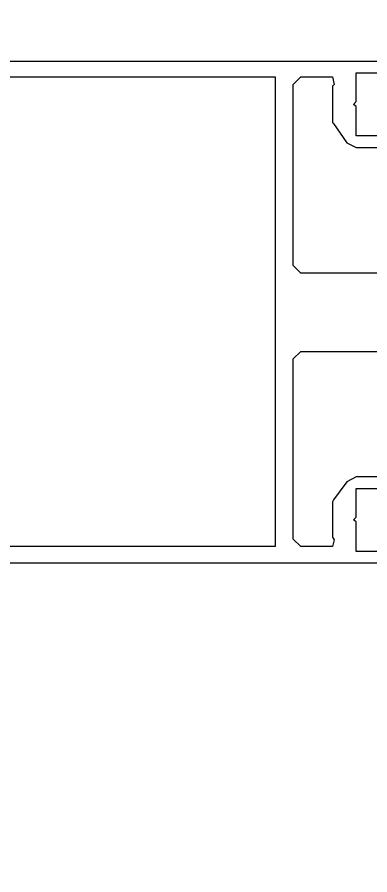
# Model space of a CAD drawing. Header units: millimetres. Extents: x 0 to 168960, y -92093 to 443706.
# Drawn here: x 31067.8 to 31112.9, y 111061.7 to 111171.1 of the extents above; entities that cross this region are included whole.
import ezdxf
from ezdxf.enums import TextEntityAlignment as Align

# ---------------------------------------------------------------- set-up
doc = ezdxf.new("R2018")
doc.units = ezdxf.units.MM
for name, color, linetype, lineweight in [('_0', 7, 'Continuous', 15), ('АР_Названия помещений', 124, 'Continuous', 5), ('АР_Номер помещения', 1, 'Continuous', 25), ('АР_Помещения_площадь', 19, 'Continuous', 9), ('Основная ГКЛ', 250, 'Continuous', 9)]:
    doc.layers.add(name, color=color, linetype=linetype, lineweight=lineweight)
doc.styles.add('ISOCPEUR', font='isocpeur.ttf', dxfattribs={"height": 174.9999999999999})
doc.styles.get("Standard").update_dxf_attribs({"font": 'arial.ttf'})

# ---------------------------------------------------------------- blocks, each defined once
blk = doc.blocks.new('*U291')
at = {"color": 8, "style": 'ISOCPEUR', "width": 0.7, "flags": 1}
blk.add_attdef('КАТЕГОРИЯ', (-499.1655280450395, -2092.186355050572), '', height=250, dxfattribs=at)
at = {"layer": 'АР_Номер помещения', "color": 8, "style": 'ISOCPEUR', "width": 0.7}
blk.add_attdef('НОМЕР_ПОМЕЩЕНИЯ', text='', height=300, dxfattribs=at).set_placement((-12939.95741051767, 2669.743314099231), align=Align.MIDDLE_CENTER)
at = {"layer": 'АР_Помещения_площадь', "color": 8, "style": 'ISOCPEUR', "width": 0.7}
blk.add_attdef('ПЛОЩАДЬ_ПОМЕЩЕНИЯ', text='', height=200, dxfattribs=at).set_placement((-4655.071252544483, 1558.158826242214), align=Align.MIDDLE_RIGHT)
at = {"layer": 'АР_Помещения_площадь', "color": 8, "lineweight": 30, "width": 0.7, "flags": 104}
blk.add_attdef('ИМЯ_ПОМЕЩЕНИЯ', text='', height=100, dxfattribs=at).set_placement((157.6277002443094, 1217.141369806137), align=Align.MIDDLE_CENTER)
blk = doc.blocks.new('*U289')
at = {"color": 8, "style": 'ISOCPEUR', "width": 0.7, "flags": 1}
blk.add_attdef('КАТЕГОРИЯ', (-499.1655280450395, -2092.186355050572), '', height=250, dxfattribs=at)
at = {"layer": 'АР_Номер помещения', "color": 8, "style": 'ISOCPEUR', "width": 0.7}
blk.add_attdef('НОМЕР_ПОМЕЩЕНИЯ', text='', height=300, dxfattribs=at).set_placement((-19098.69193011436, 1732.73114889554), align=Align.MIDDLE_CENTER)
at = {"layer": 'АР_Помещения_площадь', "color": 8, "lineweight": 30, "width": 0.7, "flags": 104}
blk.add_attdef('ИМЯ_ПОМЕЩЕНИЯ', text='', height=100, dxfattribs=at).set_placement((157.6277002443094, 1217.141369806137), align=Align.MIDDLE_CENTER)
at = {"layer": 'АР_Помещения_площадь', "color": 8, "style": 'ISOCPEUR', "width": 0.7}
blk.add_attdef('ПЛОЩАДЬ_ПОМЕЩЕНИЯ', text='', height=200, dxfattribs=at).set_placement((-16823.80577213826, 938.1588262422138), align=Align.MIDDLE_RIGHT)
blk = doc.blocks.new('*U417')
at = {"layer": 'Основная ГКЛ', "color": 8, "ltscale": 5}
blk.add_line((-10, 0), (-10, -100), dxfattribs=at)
blk = doc.blocks.new('*U419')
at = {"color": 8, "lineweight": 0, "ltscale": 100, "transparency": 33554687}
for points in [[(397.1237600722722, -0.9755110593606211), (397.1237600722722, -99.97650814589642)], [(398.5867694256501, -99.00110656403476), (398.5867694256501, -94.00230523449781), (402.3663962940824, -94.00230523449781), (402.6102311863121, -93.63655289615335), (402.9759835246275, -94.00230523449781), (406.6336929469159, -94.00230523449781), (406.6336929469159, -99.00110656403476)], [(408.0967643132223, -99.97650814589642), (408.0967643132223, -94.00230523449781), (407.4871150696906, -92.78306876040651), (405.1706215806095, -91.07616250185592), (404.9267866883799, -90.9542450557411), (400.4156551432586, -90.9542450557411), (400.0498407920147, -91.19807994797074), (399.1964186691818, -90.9542450557411), (399.1964186691818, -86.93078329512272), (400.1718202510289, -85.95544372620415), (423.1436258215014, -85.95544372620415), (424.1190274034067, -86.93078329512272), (424.1190274034067, -116.6798183930578)], [(434.1166300624515, -116.6798183930578), (434.1166300624515, -86.93078329512272), (435.0920316442986, -85.95544372620415), (458.1857546609151, -85.95544372620415), (459.1611562427622, -86.93078329512272), (459.1611562427622, -90.9542450557411), (458.1857546609151, -91.19807994797074), (457.9419197686854, -90.9542450557411), (453.3088707774784, -90.9542450557411), (453.1869533313927, -91.07616250185592), (450.7485423961095, -92.78306876040651), (450.1388931526359, -94.00230523449781), (450.1388931526359, -99.97650814589642)], [(451.6019645189423, -99.00110656403476), (451.6019645189423, -94.00230523449781), (455.3815913873165, -94.00230523449781), (455.6254262795462, -93.63655289615335), (455.9911786179197, -94.00230523449781), (459.6488260272214, -94.00230523449781), (459.6488260272214, -99.00110656403476)], [(461.1118973935278, -99.97650814589642), (461.1118973935278, -0.9755110593606211)]]:
    blk.add_lwpolyline(points, dxfattribs=at)
blk.add_lwpolyline([(399.1964186691818, -4.023571238117335), (459.1611562427622, -4.023571238117335), (459.1611562427622, -83.63888822413637), (399.1964186691818, -83.63888822413637)], close=True, dxfattribs=at)
blk = doc.blocks.new('*U266')
at = {"color": 8, "style": 'ISOCPEUR', "width": 0.7, "flags": 1}
blk.add_attdef('КАТЕГОРИЯ', (-499.1655280450395, -2092.186355050572), '', height=250, dxfattribs=at)
at = {"layer": 'АР_Номер помещения', "color": 8, "style": 'ISOCPEUR', "width": 0.7}
blk.add_attdef('НОМЕР_ПОМЕЩЕНИЯ', text='', height=300, dxfattribs=at).set_placement((-20638.74293037486, 1708.778495945087), align=Align.MIDDLE_CENTER)
at = {"layer": 'АР_Помещения_площадь', "color": 8, "lineweight": 30, "width": 0.7, "flags": 104}
blk.add_attdef('ИМЯ_ПОМЕЩЕНИЯ', text='', height=100, dxfattribs=at).set_placement((157.6277002443094, 1217.141369806137), align=Align.MIDDLE_CENTER)
at = {"layer": 'АР_Помещения_площадь', "color": 8, "style": 'ISOCPEUR', "width": 0.7}
blk.add_attdef('ПЛОЩАДЬ_ПОМЕЩЕНИЯ', text='', height=200, dxfattribs=at).set_placement((-11185.60745293347, -2360.518803188244), align=Align.MIDDLE_RIGHT)
blk = doc.blocks.new('*U276')
at = {"color": 8, "style": 'ISOCPEUR', "width": 0.7, "flags": 1}
blk.add_attdef('КАТЕГОРИЯ', (-499.1655280450395, -2092.186355050572), '', height=250, dxfattribs=at)
at = {"layer": 'АР_Номер помещения', "color": 8, "style": 'ISOCPEUR', "width": 0.7}
blk.add_attdef('НОМЕР_ПОМЕЩЕНИЯ', text='', height=300, dxfattribs=at).set_placement((-21636.16168307585, 2825.279725152441), align=Align.MIDDLE_CENTER)
at = {"layer": 'АР_Помещения_площадь', "color": 8, "style": 'ISOCPEUR', "width": 0.7}
blk.add_attdef('ПЛОЩАДЬ_ПОМЕЩЕНИЯ', text='', height=200, dxfattribs=at).set_placement((-21058.55329379328, 2318.693111775092), align=Align.MIDDLE_RIGHT)
at = {"layer": 'АР_Помещения_площадь', "color": 8, "lineweight": 30, "width": 0.7, "flags": 104}
blk.add_attdef('ИМЯ_ПОМЕЩЕНИЯ', text='', height=100, dxfattribs=at).set_placement((157.6277002443094, 1217.141369806137), align=Align.MIDDLE_CENTER)
blk = doc.blocks.new('*U277')
at = {"color": 8, "style": 'ISOCPEUR', "width": 0.7, "flags": 1}
blk.add_attdef('КАТЕГОРИЯ', (-499.1655280450395, -2092.186355050572), '', height=250, dxfattribs=at)
at = {"layer": 'АР_Номер помещения', "color": 8, "style": 'ISOCPEUR', "width": 0.7}
blk.add_attdef('НОМЕР_ПОМЕЩЕНИЯ', text='', height=300, dxfattribs=at).set_placement((-20320.12061826884, 1345.895347287742), align=Align.MIDDLE_CENTER)
at = {"layer": 'АР_Помещения_площадь', "color": 8, "style": 'ISOCPEUR', "width": 0.7}
blk.add_attdef('ПЛОЩАДЬ_ПОМЕЩЕНИЯ', text='', height=200, dxfattribs=at).set_placement((-20175.50514373665, 5217.060072701321), align=Align.MIDDLE_RIGHT)
at = {"layer": 'АР_Помещения_площадь', "color": 8, "lineweight": 30, "width": 0.7, "flags": 104}
blk.add_attdef('ИМЯ_ПОМЕЩЕНИЯ', text='', height=100, dxfattribs=at).set_placement((157.6277002443094, 1217.141369806137), align=Align.MIDDLE_CENTER)
blk = doc.blocks.new('*U278')
at = {"color": 8, "style": 'ISOCPEUR', "width": 0.7, "flags": 1}
blk.add_attdef('КАТЕГОРИЯ', (-499.1655280450395, -2092.186355050572), '', height=250, dxfattribs=at)
at = {"layer": 'АР_Номер помещения', "color": 8, "style": 'ISOCPEUR', "width": 0.7}
blk.add_attdef('НОМЕР_ПОМЕЩЕНИЯ', text='', height=300, dxfattribs=at).set_placement((-20312.9678235531, 7008.414105824379), align=Align.MIDDLE_CENTER)
at = {"layer": 'АР_Помещения_площадь', "color": 8, "style": 'ISOCPEUR', "width": 0.7}
blk.add_attdef('ПЛОЩАДЬ_ПОМЕЩЕНИЯ', text='', height=200, dxfattribs=at).set_placement((-21305.28123428075, 8021.418026879312), align=Align.MIDDLE_RIGHT)
at = {"layer": 'АР_Помещения_площадь', "color": 8, "lineweight": 30, "width": 0.7, "flags": 104}
blk.add_attdef('ИМЯ_ПОМЕЩЕНИЯ', text='', height=100, dxfattribs=at).set_placement((157.6277002443094, 1217.141369806137), align=Align.MIDDLE_CENTER)
blk = doc.blocks.new('*U376')
at = {"color": 8, "style": 'ISOCPEUR', "width": 0.7, "flags": 1}
blk.add_attdef('КАТЕГОРИЯ', (-499.1655280450395, -2092.186355050572), '', height=250, dxfattribs=at)
at = {"layer": 'АР_Номер помещения', "color": 8, "style": 'ISOCPEUR', "width": 0.7}
blk.add_attdef('НОМЕР_ПОМЕЩЕНИЯ', text='', height=300, dxfattribs=at).set_placement((-26406.12455181633, 7422.624022605474), align=Align.MIDDLE_CENTER)
at = {"layer": 'АР_Помещения_площадь', "color": 8, "style": 'ISOCPEUR', "width": 0.7}
blk.add_attdef('ПЛОЩАДЬ_ПОМЕЩЕНИЯ', text='', height=200, dxfattribs=at).set_placement((-26002.62803419863, 8281.832352859767), align=Align.MIDDLE_RIGHT)
at = {"layer": 'АР_Помещения_площадь', "color": 8, "lineweight": 30, "width": 0.7, "flags": 104}
blk.add_attdef('ИМЯ_ПОМЕЩЕНИЯ', text='', height=100, dxfattribs=at).set_placement((157.6277002443094, 1217.141369806137), align=Align.MIDDLE_CENTER)

msp = doc.modelspace()

# ---------------------------------------------------------------- block references
at = {"layer": '_0'}
ref = msp.add_blockref('*U376', (50201.22376377178, 200400.5199527428), dxfattribs=at)
lines = msp.add_mtext('\\W0.8000;Кабинет иностранного языка с возможностью\\P деления трансформируемой перегородкой на два\\P помещения (начальная школа)', dxfattribs={"layer": 'АР_Названия помещений', "color": 8, "insert": (27156.09383317549, 205742.2863080227), "char_height": 12899.00702618014, "width": 1974.984250996051, "attachment_point": 1})
ref.add_attrib('ИМЯ_ПОМЕЩЕНИЯ', '', (27156.09383317549, 205742.2863080227), dxfattribs={"flags": 104}).embed_mtext(lines)
ref = msp.add_blockref('*U291', (40137.89236355585, 140089.4304494441), dxfattribs=at)
lines = msp.add_mtext('\\W0.8000;Информационный\\Pбиблиотечный центр с зонами для индивидуальных и\\Pгрупповых занятий, медиатеки, центра детских\\Pинициатив', dxfattribs={"layer": 'АР_Названия помещений', "color": 8, "insert": (27266.33900274482, 142924.7961707361), "char_height": 10235.71028018919, "width": 1779.628549205147, "attachment_point": 1})
ref.add_attrib('ИМЯ_ПОМЕЩЕНИЯ', '', (27266.33900274482, 142924.7961707361), dxfattribs={"flags": 104}).embed_mtext(lines)
ref = msp.add_blockref('*U289', (34536.62688314961, 140089.4304494441), dxfattribs=at)
lines = msp.add_mtext('\\W0.8000;Информационный\\Pбиблиотечный центр (хранение (закрытый фонд) и выдачи книг)', dxfattribs={"layer": 'АР_Названия помещений', "color": 8, "insert": (15339.17925367202, 142409.8328182567), "char_height": 5167.036370178117, "width": 1779.628549205147, "attachment_point": 1})
ref.add_attrib('ИМЯ_ПОМЕЩЕНИЯ', '', (15339.17925367202, 142409.8328182567), dxfattribs={"flags": 104}).embed_mtext(lines)
ref = msp.add_blockref('*U278', (47730.90277659125, 112312.6696398946), dxfattribs=at)
lines = msp.add_mtext('\\W0.8000;Лестничная клетка', dxfattribs={"layer": 'АР_Названия помещений', "color": 8, "insert": (26771.52226411243, 115384.8971264781), "char_height": 1807.932503779579, "width": 1779.628549205147, "attachment_point": 1})
ref.add_attrib('ИМЯ_ПОМЕЩЕНИЯ', '', (26771.52226411243, 115384.8971264781), dxfattribs={"flags": 104}).embed_mtext(lines)
ref = msp.add_blockref('*U277', (44912.19547353854, 114166.7183374479), dxfattribs=at)
lines = msp.add_mtext('\\W0.8000;Санузлы для девочек', dxfattribs={"layer": 'АР_Названия помещений', "color": 8, "insert": (24222.85548384412, 117160.8270977205), "char_height": 1807.932503779579, "width": 1779.628549205147, "attachment_point": 1})
ref.add_attrib('ИМЯ_ПОМЕЩЕНИЯ', '', (24222.85548384412, 117160.8270977205), dxfattribs={"flags": 104}).embed_mtext(lines)
ref = msp.add_blockref('*U266', (34528.42856394482, 113748.1080788746), dxfattribs=at)
lines = msp.add_mtext('\\W0.8000;Коридор с рекреацией (начальная школа)', dxfattribs={"layer": 'АР_Названия помещений', "color": 8, "insert": (19407.93495303817, 111461.083745719), "char_height": 5167.036370178117, "width": 1779.628549205147, "attachment_point": 1})
ref.add_attrib('ИМЯ_ПОМЕЩЕНИЯ', '', (19407.93495303817, 111461.083745719), dxfattribs={"flags": 104}).embed_mtext(lines)
ref = msp.add_blockref('*U276', (43518.81900071073, 111412.6696398946), dxfattribs=at)
lines = msp.add_mtext('\\W0.8000;Санузел персонала', dxfattribs={"layer": 'АР_Названия помещений', "color": 8, "insert": (22488.6788550021, 115056.5538378563), "char_height": 1807.932503779579, "width": 1779.628549205147, "attachment_point": 1})
ref.add_attrib('ИМЯ_ПОМЕЩЕНИЯ', '', (22488.6788550021, 115056.5538378563), dxfattribs={"flags": 104}).embed_mtext(lines)
at = {"layer": '_0', "linetype": 'ByBlock', "xscale": -1, "rotation": 270}
msp.add_blockref('*U417', (31185.40887186765, 111175.473489472), dxfattribs=at)
at = {"layer": '_0', "lineweight": 0, "rotation": 90}
msp.add_blockref('*U419', (31017.15345779197, 110704.3616080521), dxfattribs=at)

doc.saveas('drawing.dxf')
